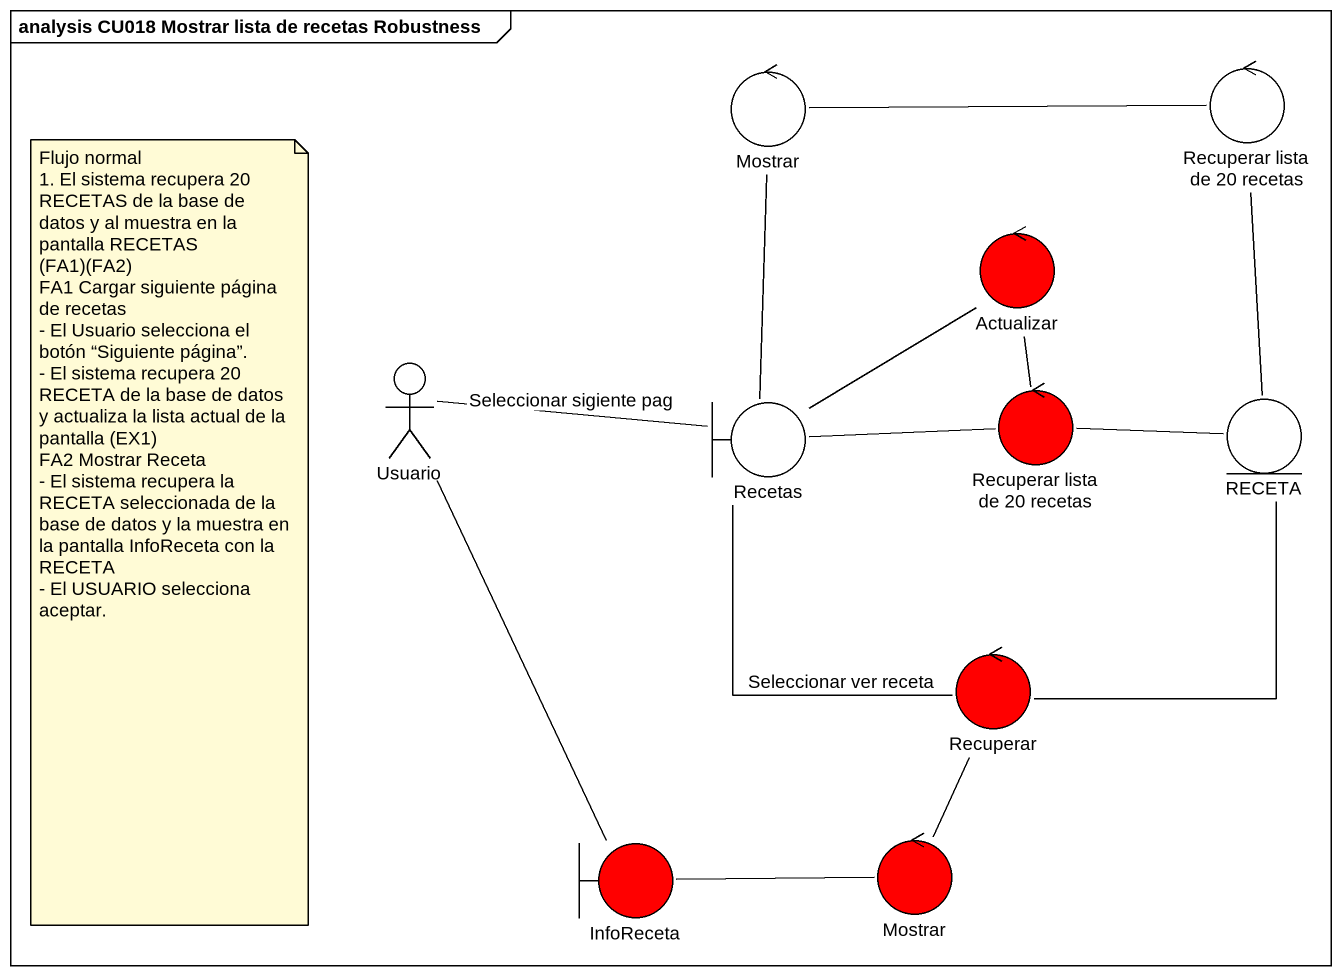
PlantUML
@startuml
mainframe analysis CU018 Mostrar lista de recetas Robustness
control Mostrar
control "Recuperar lista de 20 recetas" as Recuperar_lista_de_20
control Actualizar #FF0000
actor Usuario
control "Recuperar lista de 20 recetas" as Recuperar_lista_de_20_2 #FF0000
entity RECETA
boundary Recetas
control Recuperar #FF0000
boundary InfoReceta #FF0000
control "Mostrar" as Mostrar_2 #FF0000
Mostrar -- Recetas
Recuperar_lista_de_20 -left- Mostrar
Actualizar -- Recetas
Usuario -right- Recetas : Seleccionar sigiente pag
Usuario -- InfoReceta
Recuperar_lista_de_20_2 -up- Actualizar
Recuperar_lista_de_20_2 -right- RECETA
RECETA -up- Recuperar_lista_de_20
Recetas -right- Recuperar_lista_de_20_2
Recetas -- Recuperar : Seleccionar ver receta
Recuperar -up- RECETA
Recuperar -- Mostrar_2
Mostrar_2 -left- InfoReceta
note as N1
  Flujo normal
  1. El sistema recupera 20 RECETAS de la base de datos y al muestra en la pantalla RECETAS (FA1)(FA2)
  FA1 Cargar siguiente página de recetas
  - El Usuario selecciona el botón “Siguiente página”.
  - El sistema recupera 20 RECETA de la base de datos y actualiza la lista actual de la pantalla (EX1)
  FA2 Mostrar Receta
  - El sistema recupera la RECETA seleccionada de la base de datos y la muestra en la pantalla InfoReceta con la RECETA
  - El USUARIO selecciona aceptar.
end note
@enduml
